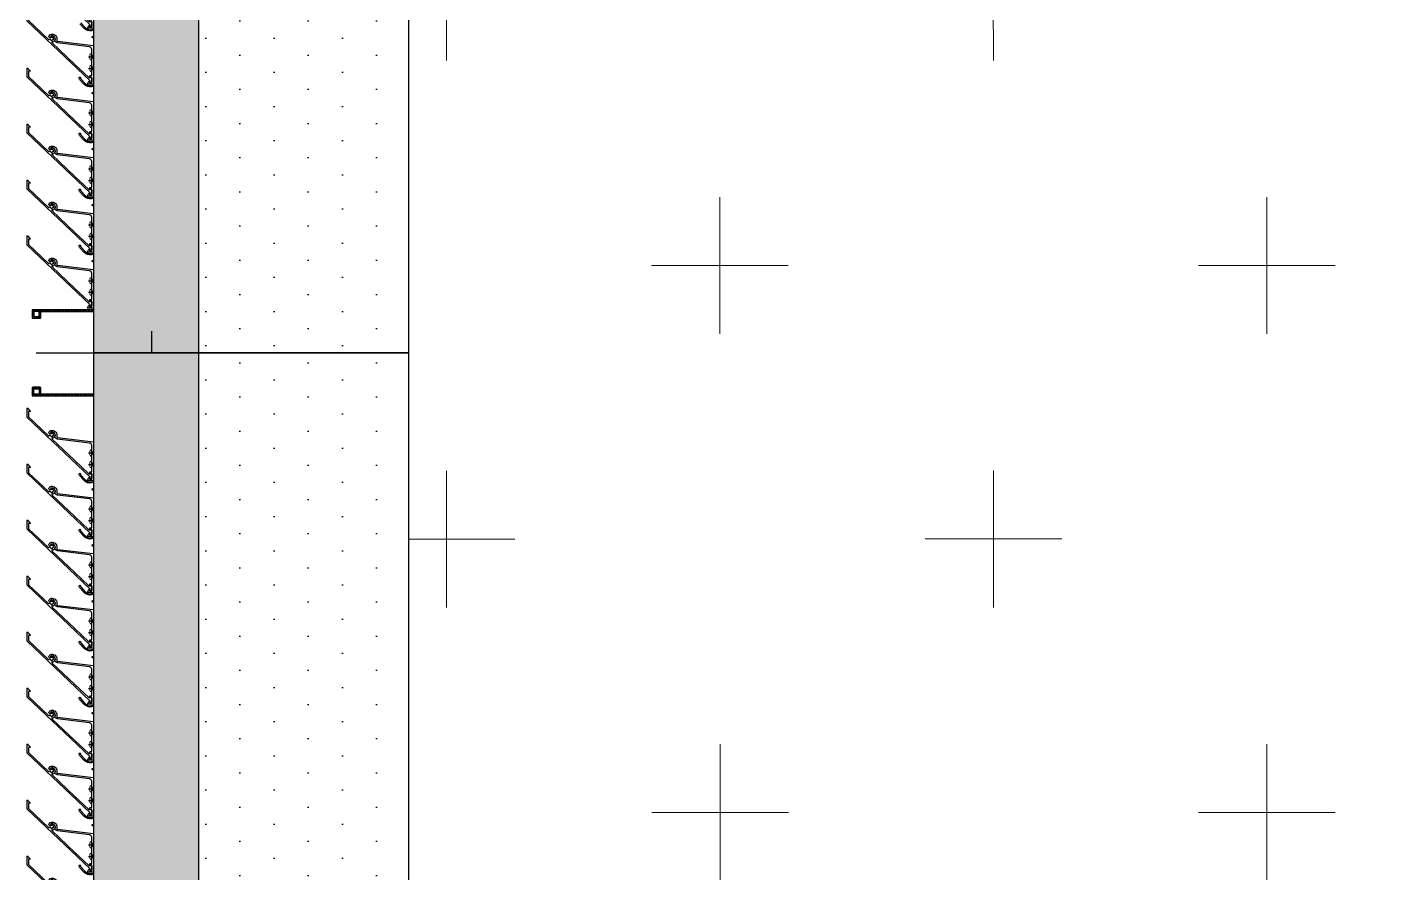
# Model space of a CAD drawing. Header units: millimetres. Extents: x 652937 to 1670132, y 1473552 to 2851037.
# Drawn here: x 708334 to 709916, y 1481101 to 1482083 of the extents above; entities that cross this region are included whole.
import ezdxf

# ---------------------------------------------------------------- set-up
doc = ezdxf.new("R2010")
doc.units = ezdxf.units.MM
doc.set_wipeout_variables(frame=1)
doc.linetypes.add('CENTER', pattern=[50.8, 31.75, -6.35, 6.35, -6.35])
doc.linetypes.add('HIDDEN', pattern=[0.375, 0.25, -0.125])
for name, color, linetype in [('010 - ASPG_ACCESSORIES_MAIN_COLOR_1', 7, 'Continuous'), ('010 - ASPG_EXTR_MAIN_COLOR_2', 7, 'Continuous'), ('010 - ASPG_FLASHING_HATCH_', 7, 'Continuous'), ('010 - ASPG_FLASHING_MAIN_COLOR_2', 7, 'Continuous'), ('010 - ASPG_FLASHING_MAIN_COLOR_4', 7, 'Continuous'), ('010 - ASPG_FLASHING_WIPEOUT_', 7, 'Continuous'), ('010 - ASPG_FLASING_WIPEOUT_', 7, 'Continuous'), ('010 - ASPG_FRAMING_CUT_COLOR_4', 7, 'Continuous'), ('010 - ASPG_FRAMING_HATCH_', 7, 'Continuous'), ('010 - ASPG_FRAMING_MAIN_COLOR_2', 7, 'Continuous'), ('010 - ASPG_FRAMING_SUB_COLOR_2', 7, 'Continuous'), ('010 - ASPG_FRAMING_WIPEOUT_', 7, 'Continuous'), ('BOLT & SCREW', 7, 'Continuous'), ('Center Line', 7, 'CENTER'), ('TEXT', 7, 'Continuous')]:
    doc.layers.add(name, color=color, linetype=linetype)
for name, color, linetype, plot in [('010 - ASPG_EXTR_DEF_SUB', 7, 'Continuous', False), ('010 - ASPG_FASTERN_DEF_SUB', 7, 'Continuous', False), ('010 - ASPG_FRAMING_DEF_SUB', 7, 'Continuous', False)]:
    doc.layers.add(name, color=color, linetype=linetype, plot=plot)
for name, color, linetype, lineweight in [('12-GRID', 7, 'CENTER', 13), ('A-FLOR-E', 7, 'Continuous', 9), ('A-WALL', 7, 'Continuous', 25), ('Part', 7, 'Continuous', 0), ('SCREW', 7, 'Continuous', 5)]:
    doc.layers.add(name, color=color, linetype=linetype, lineweight=lineweight)
pattern_1 = [(270, (1257419.24324, -520041.6224), (0.65495992507, -1.1344238721), [0.7562825814, -1.5125651628]), (30, (1257419.24324, -520041.6224), (0.65495992936, 1.1344238696), [0.7562825814, -1.5125651628]), (330, (1257419.24324, -520041.6224), (1.30991985442, -2.48e-09), [-1.5125651628, 0.7562825814])]
pattern_2 = [(315, (1257419.4929, -520021.6224), (1.3369313545, 1.3369313545), []), (45, (1257419.4929, -520021.6224), (-1.3369313545, 1.3369313545), [])]
pattern_3 = [(270, (1257419.4425, -520043.9224), (0.65495992507, -1.1344238721), [0.7562825814, -1.5125651628]), (30, (1257419.4425, -520043.9224), (0.65495992936, 1.1344238696), [0.7562825814, -1.5125651628]), (330, (1257419.4425, -520043.9224), (1.30991985442, -2.48e-09), [-1.5125651628, 0.7562825814])]
pattern_4 = [(315, (1257419.1929, -520023.9224), (1.3369313545, 1.3369313545), []), (45, (1257419.1929, -520023.9224), (-1.3369313545, 1.3369313545), [])]

# ---------------------------------------------------------------- blocks, each defined once
blk = doc.blocks.new('3')
at = {"layer": 'Part', "color": 7, "linetype": 'HIDDEN', "lineweight": 0, "ltscale": 5}
for p, q in [((-165.6441, 2.027), (-191.6367, 2.0276)), ((-165.6441, 1.482), (-191.6367, 1.4826))]:
    blk.add_line(p, q, dxfattribs=at)
at = {"layer": 'Part', "color": 7, "lineweight": 0}
blk.add_lwpolyline([(-165.6441, 2.067), (-191.6362, 2.0676), (-191.6362, 1.4426), (-165.6441, 1.442)], dxfattribs=at)
blk = doc.blocks.new('W-1-PP18-ST_ENT3_REV02_20260413-050421_PP18_ENT3_MAIN_PLAN')
at = {"layer": 'A-FLOR-E'}
h = blk.add_hatch(dxfattribs=at)
h.set_pattern_fill('CROSS', scale=50, angle=210.769)
h.set_pattern_definition([(90.0083, (9903.9, -26817.58), (-317.546, 317.454), [158.75, -476.25]), (180.0083, (9983.25, -26738.2), (-317.454, -317.546), [158.75, -476.25])])
h.paths.add_polyline_path([(10552.8, -11720.1), (10552.7, -10920), (11302.5, -10919.9), (11302.6, -11720)], flags=16)
h.paths.add_polyline_path([(18712.4, -10369.2), (18712.7, -10275.1), (20062.2, -10275), (20062.2, -7304.8), (20062.2, 1006.5), (8350.2, 1013.8), (8352.6, -15559), (13097.4, -15549.9), (13097.4, -10370)])
at = {"layer": 'TEXT'}
h = blk.add_hatch(dxfattribs=at)
h.set_pattern_fill('ANSI34', scale=21.831008, angle=305.769)
h.set_pattern_definition([(230.0083, (16484.82, -22407.65), (318.622, -267.277), []), (230.0083, (16387.17, -22416.2), (318.622, -267.277), []), (230.0083, (16289.52, -22424.77), (318.622, -267.277), []), (230.0083, (16191.87, -22433.32), (318.622, -267.277), [])])
h.paths.add_polyline_path([(8351.9, -15550.1), (8350.2, 1004.8), (20060.2, 1006.6), (20061.9, -15548.3)], flags=16)
h.paths.add_polyline_path([(8201.9, -15700.1), (8201.1, 1155.7), (20210.7, 1155.9), (20211.5, -15699.8)])
at = {"layer": 'A-WALL', "color": 7, "lineweight": 13}
blk.add_lwpolyline([(20062.2, 1006.5), (20062.2, -15549.9), (8352.6, -15549.9), (8350.2, 1004.8)], close=True, dxfattribs=at)
at = {"color": 7, "xscale": 200.000000000001, "yscale": 200.000000000001, "zscale": 200.000000000001, "rotation": 90}
blk.add_blockref('3', (8614.4, 23052.3), dxfattribs=at)
blk = doc.blocks.new('*U9351')
at = {"layer": '12-GRID', "color": 7, "linetype": 'CENTER'}
for p, q in [((0, -6.2), (0, 2.2)), ((-4.2, -2), (4.2, -2))]:
    blk.add_line(p, q, dxfattribs=at)
at = {"layer": 'BOLT & SCREW', "color": 7}
for p, q in [((-0.6, -1.8), (-1.8, -1.6)), ((-0.6, -2.2), (-1.8, -2.4)), ((-0.5, -1.8), (-0.9, -1.6)), ((-0.5, -2.2), (-0.9, -2.4)), ((-0.2, -1.4), (-0.4, -0.2)), ((-0.2, -1.5), (-0.4, -1.1)), ((-0.2, -2.5), (-0.4, -2.9)), ((-0.2, -2.6), (-0.4, -3.8)), ((0.2, -1.4), (0.4, -0.2)), ((0.2, -1.5), (0.4, -1.1)), ((0.4, -2.9), (0.2, -2.5)), ((0.2, -2.6), (0.4, -3.8)), ((0.5, -1.8), (0.9, -1.6)), ((0.5, -2.2), (0.9, -2.4)), ((0.6, -1.8), (1.8, -1.6)), ((0.6, -2.2), (1.8, -2.4))]:
    blk.add_line(p, q, dxfattribs=at)
for points in [[(-1.8, -1.6), (-0.9, -1.6, 0.414214), (-0.4, -1.1), (-0.4, -0.2), (0.4, -0.2), (0.4, -1.1, 0.414214), (0.9, -1.6), (1.8, -1.6), (1.8, -2.4), (0.9, -2.4, 0.414214), (0.4, -2.9), (0.4, -3.8), (-0.4, -3.8), (-0.4, -2.9, 0.414214), (-0.9, -2.4), (-1.8, -2.4)], [(0.2, -2.5, -0.414214), (0.5, -2.2), (0.6, -2.2), (0.6, -1.8), (0.5, -1.8, -0.414214), (0.2, -1.5), (0.2, -1.4), (-0.2, -1.4), (-0.2, -1.5, -0.414214), (-0.5, -1.8), (-0.6, -1.8), (-0.6, -2.2), (-0.5, -2.2, -0.414214), (-0.2, -2.5), (-0.2, -2.6), (0.2, -2.6)]]:
    blk.add_lwpolyline(points, format="xyb", close=True, dxfattribs=at)
blk.add_circle((0, -2), 3.5, dxfattribs=at)
blk = doc.blocks.new('000_ASPG_TYP_FILES_20260218-010703_FRAME_EXTR_')
at = {"layer": '010 - ASPG_FRAMING_HATCH_'}
h = blk.add_hatch(dxfattribs=at)
h.set_pattern_fill('ANSI32', scale=0.1, angle=180)
edge = h.paths.add_edge_path()
edge.add_line((2, 16), (2, 2))
edge.add_line((2, 2), (39.7, 2))
edge.add_arc((39.7, 1.7), 0.3, 0, 90, ccw=False)
edge.add_line((40, 1.7), (40, 0.3))
edge.add_arc((39.7, 0.3), 0.3, -90, 0, ccw=False)
edge.add_line((39.7, 0), (0.3, 0))
edge.add_arc((0.3, 0.3), 0.3, 180, 270, ccw=False)
edge.add_line((0, 0.3), (0, 17.7))
edge.add_arc((0.3, 17.7), 0.3, 90, 180, ccw=False)
edge.add_line((0.3, 18), (22.6, 18))
edge.add_arc((22.6, 18.5), 0.5, 270, 380.2095)
edge.add_arc((26.2, 19.8), 3.35, 182.0638, 200.2095, ccw=False)
edge.add_arc((23.6, 19.7), 0.76, 2.0638, 182.0638, ccw=False)
edge.add_arc((26.2, 19.8), 1.83, 182.0638, 447.9362)
edge.add_arc((26.3, 22.4), 0.76, 87.9362, 267.9362, ccw=False)
edge.add_arc((26.2, 19.8), 3.35, 69.7905, 87.9362, ccw=False)
edge.add_arc((27.5, 23.4), 0.5, 249.7905, 360)
edge.add_line((28, 23.4), (28, 26.7))
edge.add_line((28, 26.7), (28.5, 27.2))
edge.add_line((28.5, 27.2), (28, 27.7))
edge.add_line((28, 27.7), (28, 38.6))
edge.add_line((28, 38.6), (28.5, 39.1))
edge.add_line((28.5, 39.1), (28, 39.6))
edge.add_line((28, 39.6), (28, 42.9))
edge.add_arc((27.5, 42.9), 0.5, 0, 110.2095)
edge.add_arc((26.2, 46.5), 3.35, 272.0638, 290.2095, ccw=False)
edge.add_arc((26.3, 43.9), 0.76, 92.0638, 272.0638, ccw=False)
edge.add_arc((26.2, 46.5), 1.83, 272.0638, 537.9362)
edge.add_arc((23.6, 46.6), 0.76, 177.9362, 357.9362, ccw=False)
edge.add_arc((26.2, 46.5), 3.35, 159.7905, 177.9362, ccw=False)
edge.add_arc((22.6, 47.8), 0.5, 339.7905, 450)
edge.add_line((22.6, 48.3), (0.3, 48.3))
edge.add_arc((0.3, 48.6), 0.3, 180, 270, ccw=False)
edge.add_line((0, 48.6), (0, 60))
edge.add_arc((0.3, 60), 0.3, 90, 180, ccw=False)
edge.add_line((0.3, 60.3), (5, 60.3))
edge.add_line((5, 60.3), (5, 65))
edge.add_arc((5.3, 65), 0.3, 90, 180, ccw=False)
edge.add_line((5.3, 65.3), (30, 65.3))
edge.add_line((30, 65.3), (30, 63.6))
edge.add_arc((29.7, 63.6), 0.3, -90, 0, ccw=False)
edge.add_line((29.7, 63.3), (7.3, 63.3))
edge.add_arc((7.3, 63), 0.3, 90, 180)
edge.add_line((7, 63), (7, 58.3))
edge.add_line((7, 58.3), (2.3, 58.3))
edge.add_arc((2.3, 58), 0.3, 90, 180)
edge.add_line((2, 58), (2, 50.6))
edge.add_arc((2.3, 50.6), 0.3, 180, 270)
edge.add_line((2.3, 50.3), (29.7, 50.3))
edge.add_arc((29.7, 50), 0.3, 0, 90, ccw=False)
edge.add_line((30, 50), (30, 26.7))
edge.add_line((30, 26.7), (30, 16.3))
edge.add_arc((29.7, 16.3), 0.3, -90, 0, ccw=False)
edge.add_line((29.7, 16), (2, 16))
at = {"layer": '010 - ASPG_FRAMING_CUT_COLOR_4', "color": 7}
blk.add_lwpolyline([(2, 16), (2, 2), (39.7, 2, -0.414214), (40, 1.7), (40, 0.3, -0.414214), (39.7, 0), (0.3, 0, -0.414214), (0, 0.3), (0, 17.7, -0.414214), (0.3, 18), (22.6, 18, 0.52173), (23, 18.7, -0.079342), (22.8, 19.7, -1), (24.3, 19.8, 2.296346), (26.2, 21.7, -1), (26.3, 23.2, -0.079342), (27.3, 23, 0.52173), (28, 23.4), (28, 26.7), (28.5, 27.2), (28, 27.7), (28, 38.6), (28.5, 39.1), (28, 39.6), (28, 42.9, 0.52173), (27.3, 43.3, -0.079342), (26.3, 43.1, -1), (26.2, 44.6, 2.296346), (24.3, 46.5, -1), (22.8, 46.6, -0.079342), (23, 47.6, 0.52173), (22.6, 48.3), (0.3, 48.3, -0.414214), (0, 48.6), (0, 60, -0.414214), (0.3, 60.3), (5, 60.3), (5, 65, -0.414214), (5.3, 65.3), (30, 65.3), (30, 63.6, -0.414214), (29.7, 63.3), (7.3, 63.3, 0.414214), (7, 63), (7, 58.3), (2.3, 58.3, 0.414214), (2, 58), (2, 50.6, 0.414214), (2.3, 50.3), (29.7, 50.3, -0.414214), (30, 50), (30, 26.7), (30, 16.3, -0.414214), (29.7, 16)], format="xyb", close=True, dxfattribs=at)
at = {"color": 7}
for p in [(26.2, 48.5), (26.2, 21.8)]:
    blk.add_blockref('*U9351', p, dxfattribs=at)
blk = doc.blocks.new('*U9353')
at = {"layer": '010 - ASPG_FRAMING_HATCH_', "transparency": 33554585}
h = blk.add_hatch(dxfattribs=at)
h.set_pattern_fill('ANSI32', scale=0.25)
edge = h.paths.add_edge_path()
edge.add_line((2, -50), (2, -75))
edge.add_line((2, -75), (0, -75))
edge.add_line((0, -75), (0, -49))
edge.add_arc((1, -49), 1, 90, 180, ccw=False)
edge.add_line((1, -48), (63, -48))
edge.add_arc((63, -47), 1, 270, 360)
edge.add_line((64, -47), (64, 47))
edge.add_arc((63, 47), 1, 0, 90)
edge.add_line((63, 48), (1, 48))
edge.add_arc((1, 49), 1, 180, 270, ccw=False)
edge.add_line((0, 49), (0, 75))
edge.add_line((0, 75), (2, 75))
edge.add_line((2, 75), (2, 50))
edge.add_line((2, 50), (141, 50))
edge.add_line((141, 50), (141, 41))
edge.add_arc((140, 41), 1, 270, 360, ccw=False)
edge.add_line((140, 40), (132, 40))
edge.add_arc((132, 41), 1, 180, 270, ccw=False)
edge.add_line((131, 41), (131, 47))
edge.add_arc((130, 47), 1, 0, 90)
edge.add_line((130, 48), (67, 48))
edge.add_arc((67, 47), 1, 90, 180)
edge.add_line((66, 47), (66, -47))
edge.add_arc((67, -47), 1, 180, 270)
edge.add_line((67, -48), (130, -48))
edge.add_arc((130, -47), 1, 270, 360)
edge.add_line((131, -47), (131, -41))
edge.add_arc((132, -41), 1, 90, 180, ccw=False)
edge.add_line((132, -40), (140, -40))
edge.add_arc((140, -41), 1, 0, 90, ccw=False)
edge.add_line((141, -41), (141, -50))
edge.add_line((141, -50), (2, -50))
h.paths.add_polyline_path([(139, 48), (139, 42), (133, 42), (133, 48)], flags=16)
h.paths.add_polyline_path([(139, -48), (139, -42), (133, -42), (133, -48)], flags=16)
at = {"layer": '010 - ASPG_FRAMING_HATCH_'}
h = blk.add_hatch(dxfattribs=at)
h.set_pattern_fill('ANSI37', scale=0.595498, angle=-90)
h.set_pattern_definition(pattern_2)
edge = h.paths.add_edge_path()
edge.add_ellipse((57.8, 55), major_axis=(0, -5), ratio=0.644482, start_angle=0, end_angle=180)
edge.add_line((57.8, 60), (62, 60))
edge.add_arc((62, 60.3), 0.3, -90, 0)
edge.add_line((62.3, 60.3), (62.3, 61))
edge.add_line((62.3, 61), (61.8, 61.5))
edge.add_line((61.8, 61.5), (62.3, 62))
edge.add_line((62.3, 62), (61.8, 62.5))
edge.add_line((61.8, 62.5), (62.3, 63))
edge.add_line((62.3, 63), (61.8, 63.5))
edge.add_line((61.8, 63.5), (62.3, 64))
edge.add_line((62.3, 64), (62.3, 65))
edge.add_line((62.3, 65), (63.3, 65))
edge.add_line((63.3, 65), (63.8, 65.5))
edge.add_line((63.8, 65.5), (64.3, 65))
edge.add_line((64.3, 65), (64.8, 65.5))
edge.add_line((64.8, 65.5), (65.3, 65))
edge.add_line((65.3, 65), (65.8, 65.5))
edge.add_line((65.8, 65.5), (66.3, 65))
edge.add_line((66.3, 65), (67, 65))
edge.add_arc((67, 65.3), 0.3, -90, 0)
edge.add_line((67.3, 65.3), (67.3, 60))
edge.add_arc((77.2, 55), 11.1, 153.2037, 206.7963)
edge.add_line((67.3, 50), (57.8, 50))
h = blk.add_hatch(dxfattribs=at)
h.set_pattern_fill('ANSI37', scale=0.595498, angle=-90)
h.set_pattern_definition(pattern_4)
edge = h.paths.add_edge_path()
edge.add_ellipse((11.5, 55), major_axis=(0, -5), ratio=0.644482, start_angle=180, end_angle=360, ccw=False)
edge.add_line((11.5, 60), (2, 60))
edge.add_arc((-7.9, 55), 11.1, -26.7963, 26.7963, ccw=False)
edge.add_line((2, 50), (11.5, 50))
h = blk.add_hatch(dxfattribs=at)
h.set_pattern_fill('HONEY', scale=0.238199, angle=-90)
h.set_pattern_definition(pattern_3)
edge = h.paths.add_edge_path()
edge.add_ellipse((11.8, 55), major_axis=(0, -5), ratio=0.644482, start_angle=0, end_angle=360, ccw=False)
h = blk.add_hatch(dxfattribs=at)
h.set_pattern_fill('HONEY', scale=0.238199, angle=-90)
h.set_pattern_definition(pattern_1)
edge = h.paths.add_edge_path()
edge.add_ellipse((57.5, 55), major_axis=(0, -5), ratio=0.644482, start_angle=0, end_angle=360)
h = blk.add_hatch(dxfattribs=at)
h.set_pattern_fill('ANSI37', scale=0.595498, angle=-90)
h.set_pattern_definition(pattern_4)
edge = h.paths.add_edge_path()
edge.add_ellipse((11.5, -55), major_axis=(0, 5), ratio=0.644482, start_angle=0, end_angle=180)
edge.add_line((11.5, -60), (2, -60))
edge.add_arc((-7.9, -55), 11.1, 333.2037, 386.7963)
edge.add_line((2, -50), (11.5, -50))
h = blk.add_hatch(dxfattribs=at)
h.set_pattern_fill('HONEY', scale=0.238199, angle=-90)
h.set_pattern_definition(pattern_3)
edge = h.paths.add_edge_path()
edge.add_ellipse((11.8, -55), major_axis=(0, 5), ratio=0.644482, start_angle=0, end_angle=360)
h = blk.add_hatch(dxfattribs=at)
h.set_pattern_fill('HONEY', scale=0.238199, angle=-90)
h.set_pattern_definition(pattern_1)
edge = h.paths.add_edge_path()
edge.add_ellipse((57.5, -55), major_axis=(0, 5), ratio=0.644482, start_angle=0, end_angle=360, ccw=False)
h = blk.add_hatch(dxfattribs=at)
h.set_pattern_fill('ANSI37', scale=0.595498, angle=-90)
h.set_pattern_definition(pattern_2)
edge = h.paths.add_edge_path()
edge.add_ellipse((57.8, -55), major_axis=(0, 5), ratio=0.644482, start_angle=180, end_angle=360, ccw=False)
edge.add_line((57.8, -60), (62, -60))
edge.add_arc((62, -60.3), 0.3, 360, 450, ccw=False)
edge.add_line((62.3, -60.3), (62.3, -61))
edge.add_line((62.3, -61), (61.8, -61.5))
edge.add_line((61.8, -61.5), (62.3, -62))
edge.add_line((62.3, -62), (61.8, -62.5))
edge.add_line((61.8, -62.5), (62.3, -63))
edge.add_line((62.3, -63), (61.8, -63.5))
edge.add_line((61.8, -63.5), (62.3, -64))
edge.add_line((62.3, -64), (62.3, -65))
edge.add_line((62.3, -65), (63.3, -65))
edge.add_line((63.3, -65), (63.8, -65.5))
edge.add_line((63.8, -65.5), (64.3, -65))
edge.add_line((64.3, -65), (64.8, -65.5))
edge.add_line((64.8, -65.5), (65.3, -65))
edge.add_line((65.3, -65), (65.8, -65.5))
edge.add_line((65.8, -65.5), (66.3, -65))
edge.add_line((66.3, -65), (67, -65))
edge.add_arc((67, -65.3), 0.3, 360, 450, ccw=False)
edge.add_line((67.3, -65.3), (67.3, -60))
edge.add_arc((77.2, -55), 11.1, 153.2037, 206.7963, ccw=False)
edge.add_line((67.3, -50), (57.8, -50))
at = {"layer": '010 - ASPG_FASTERN_DEF_SUB', "color": 7}
blk.add_point((0, 0), dxfattribs=at)
at = {"layer": '010 - ASPG_FRAMING_CUT_COLOR_4', "color": 7}
blk.add_lwpolyline([(2, -50), (2, -75), (0, -75), (0, -49, -0.414214), (1, -48), (63, -48, 0.414214), (64, -47), (64, 47, 0.414214), (63, 48), (1, 48, -0.414214), (0, 49), (0, 75), (2, 75), (2, 50), (141, 50), (141, 41, -0.414214), (140, 40), (132, 40, -0.414214), (131, 41), (131, 47, 0.414214), (130, 48), (67, 48, 0.414214), (66, 47), (66, -47, 0.414214), (67, -48), (130, -48, 0.414214), (131, -47), (131, -41, -0.414214), (132, -40), (140, -40, -0.414214), (141, -41), (141, -50)], format="xyb", close=True, dxfattribs=at)
for points in [[(139, 48), (139, 42), (133, 42), (133, 48)], [(139, -48), (139, -42), (133, -42), (133, -48)]]:
    blk.add_lwpolyline(points, close=True, dxfattribs=at)
at = {"layer": '010 - ASPG_FRAMING_DEF_SUB', "color": 7, "transparency": 33554508}
blk.add_line((136.5, 0), (-4.5, 0), dxfattribs=at)
at = {"layer": '010 - ASPG_FRAMING_DEF_SUB', "color": 7, "transparency": 33554457}
for points in [[(54.3, 50), (67.3, 50), (67.3, 65.5), (54.3, 65.5)], [(2, 50), (15, 50), (15, 60), (2, 60)], [(2, -50), (15, -50), (15, -60), (2, -60)], [(54.3, -50), (67.3, -50), (67.3, -65.5), (54.3, -65.5)]]:
    blk.add_lwpolyline(points, close=True, dxfattribs=at)
at = {"layer": '010 - ASPG_FRAMING_SUB_COLOR_2', "color": 7}
for points in [[(57.5, 50), (67.3, 50, -0.238199), (67.3, 60), (67.3, 65.3, -0.414214), (67, 65), (66.3, 65), (65.8, 65.5), (65.3, 65), (64.8, 65.5), (64.3, 65), (63.8, 65.5), (63.3, 65), (62.3, 65), (62.3, 64), (61.8, 63.5), (62.3, 63), (61.8, 62.5), (62.3, 62), (61.8, 61.5), (62.3, 61), (62.3, 60.3, -0.414214), (62, 60), (57.5, 60)], [(11.8, 50), (2, 50, 0.238199), (2, 60), (11.8, 60)], [(11.8, -50), (2, -50, -0.238199), (2, -60), (11.8, -60)], [(57.5, -50), (67.3, -50, 0.238199), (67.3, -60), (67.3, -65.3, 0.414214), (67, -65), (66.3, -65), (65.8, -65.5), (65.3, -65), (64.8, -65.5), (64.3, -65), (63.8, -65.5), (63.3, -65), (62.3, -65), (62.3, -64), (61.8, -63.5), (62.3, -63), (61.8, -62.5), (62.3, -62), (61.8, -61.5), (62.3, -61), (62.3, -60.3, 0.414214), (62, -60), (57.5, -60)]]:
    blk.add_lwpolyline(points, format="xyb", dxfattribs=at)
at = {"layer": '010 - ASPG_FRAMING_SUB_COLOR_2', "color": 7, "extrusion": (0, 0, -1)}
for centre, major_axis in [((11.8, 55), (0, -5)), ((57.5, -55), (0, 5))]:
    blk.add_ellipse(centre, major_axis=major_axis, ratio=0.644482, dxfattribs=at)
at = {"layer": '010 - ASPG_FRAMING_SUB_COLOR_2', "color": 7}
for centre, major_axis in [((57.5, 55), (0, -5)), ((11.8, -55), (0, 5))]:
    blk.add_ellipse(centre, major_axis=major_axis, ratio=0.644482, dxfattribs=at)
blk = doc.blocks.new('PZG35-9D5')
at = {"layer": 'Center Line', "color": 7}
blk.add_line((0, 3.7), (0, -10.5), dxfattribs=at)
at = {"layer": 'SCREW', "color": 7}
for p, q in [((-1.4, 0), (-1.4, -1.1)), ((1.4, 0), (1.4, -0.6)), ((-1.9, -1.4), (1.9, -0.9)), ((-1.9, -1.4), (-1.4, -1.1)), ((-1.9, -1.4), (-1.4, -1.7)), ((-1.9, -2.7), (1.9, -2.2)), ((-1.9, -2.7), (-1.4, -2.4)), ((-1.9, -2.7), (-1.4, -3)), ((-1.9, -4), (-1.4, -3.7)), ((-1.9, -4), (-1, -3.9)), ((-1.9, -4), (-1.4, -4.3)), ((-1.4, -1.1), (1.4, -0.6)), ((-1.4, -1.7), (1.4, -1.2)), ((-1.4, -1.7), (-1.4, -2.4)), ((-1.4, -2.4), (1.4, -1.9)), ((-1.4, -3), (1.4, -2.5)), ((-1.4, -3), (-1.4, -3.7)), ((-1.4, -3.7), (-0.8, -3.6)), ((-1.4, -4.3), (-1.4, -8.1)), ((-1.4, -4.3), (-1.2, -4.3)), ((0, -9.5), (-1.4, -8.1)), ((0, -9.5), (1.4, -8.1)), ((0.6, -3.3), (1.4, -3.2)), ((0.7, -3.7), (1.9, -3.5)), ((0.7, -3.9), (1.4, -3.8)), ((0.7, -4.6), (1.4, -4.5)), ((0.7, -5), (1.9, -4.8)), ((0.7, -5.2), (1.4, -5.1)), ((1.9, -0.9), (1.4, -0.6)), ((1.9, -0.9), (1.4, -1.2)), ((1.4, -1.2), (1.4, -1.9)), ((1.9, -2.2), (1.4, -1.9)), ((1.9, -2.2), (1.4, -2.5)), ((1.4, -2.5), (1.4, -3.2)), ((1.9, -3.5), (1.4, -3.2)), ((1.9, -3.5), (1.4, -3.8)), ((1.4, -3.8), (1.4, -4.5)), ((1.9, -4.8), (1.4, -4.5)), ((1.9, -4.8), (1.4, -5.1)), ((1.4, -5.1), (1.4, -8.1))]:
    blk.add_line(p, q, dxfattribs=at)
blk.add_lwpolyline([(0, -9.5), (0.7, -5.2), (0.7, -3.6, 0.417657), (0.4, -3.3, 0.108102), (-0.8, -3.6), (-1.4, -4.7)], format="xyb", dxfattribs=at)
blk = doc.blocks.new('*U9352')
at = {"layer": 'SCREW', "color": 7}
blk.add_lwpolyline([(3, 1.8, 0.09906), (0.8, 2.5), (0.8, 2.3), (-0.8, 2.3), (-0.8, 2.5, 0.09906), (-3, 1.8, 0.266588), (-3.5, 1), (-3.5, 0.2, 0.414214), (-3.3, 0), (3.3, 0, 0.414214), (3.5, 0.2), (3.5, 1, 0.266588)], format="xyb", close=True, dxfattribs=at)
blk.add_blockref('PZG35-9D5', (0, 0), dxfattribs=at)
blk = doc.blocks.new('*U9355')
at = {"color": 7}
blk.add_point((0, 0), dxfattribs=at)
at = {"layer": '010 - ASPG_ACCESSORIES_MAIN_COLOR_1', "color": 7}
blk.add_lwpolyline([(-39.7, -0.6, 0.414214), (-40, -0.9), (-40, -7.4, 0.57735), (-39.7, -7.6), (-36.6, -5.8, 0.767327), (-36.8, -5.3), (-37.9, -5.3, -0.414214), (-38.2, -5), (-38.2, -2.8, -0.414214), (-38, -2.6), (-32.2, -2.6, -0.388879), (-32, -2.8), (-31.8, -4.3, 0.388879), (-31.3, -4.8), (-30.3, -4.8, 0.414214), (-30, -4.5), (-30, -2.9, -0.414214), (-29.7, -2.6), (0.4, -2.6, -0.378969), (3.4, -5.2), (8, -42.5, 0.446593), (11.6, -45.1, -0.489802), (16.1, -48.7), (16.1, -49.4, -0.18248), (15.8, -50, -0.267949), (15.3, -50.2, 1.122115), (15.1, -52.3, 0.405004), (18.1, -49.4), (18.1, -48.7, 0.489805), (11.2, -43.1, -0.446597), (9.9, -42.3), (4.9, -0.8, 0.364176), (4.6, -0.6)], format="xyb", close=True, dxfattribs=at)
at = {"layer": '010 - ASPG_EXTR_DEF_SUB', "color": 7}
for p in [(-40, -0.5), (43.4, -76.9), (43.4, -77.5)]:
    blk.add_point(p, dxfattribs=at)
at = {"layer": '010 - ASPG_EXTR_MAIN_COLOR_2', "color": 7}
blk.add_lwpolyline([(11.4, -48.2), (11.5, -47.4), (12.2, -47.6), (12.3, -46.8, -0.535538), (14.2, -49.2, 0.991572), (15.7, -49.6, 1.157025), (8.8, -48.8, -0.688558), (8.3, -49), (-17.1, -22.2), (-32.3, -6.1), (-32.3, -2.9, 0.414312), (-32.6, -2.6), (-37.5, -2.6, 0.414116), (-37.8, -2.9), (-37.8, -4.3, 0.414214), (-37.5, -4.6), (-36, -4.6, -0.205895), (-35.8, -4.7), (33.2, -77.5), (43.1, -77.5, 0.668179), (43.4, -77), (40.5, -74.2, 0.668179), (40, -74.4), (40, -76), (33.9, -76), (11.9, -52.8, -0.558354), (12.1, -52, 0.766275), (12, -50.4, -0.438583), (10.7, -48.1)], format="xyb", close=True, dxfattribs=at)
at = {"layer": 'SCREW', "color": 7, "rotation": 180}
for p in [(-21.6, -2.5), (-8.2, -2.5)]:
    blk.add_blockref('*U9352', p, dxfattribs=at)
blk = doc.blocks.new('*U6670')
at = {"color": 7}
blk.add_wipeout([(1440, 4), (60, 4), (60, 69.3), (1440, 69.3)], dxfattribs=at).dxf.layer = '010 - ASPG_FRAMING_WIPEOUT_'
blk.add_point((60, 69.5), dxfattribs=at)
at = {"layer": '010 - ASPG_FRAMING_MAIN_COLOR_2', "color": 7}
blk.add_lwpolyline([(1410, 69.3), (90, 69.3), (90, 6), (1410, 6)], close=True, dxfattribs=at)
at = {"layer": '010 - ASPG_FRAMING_SUB_COLOR_2', "color": 7}
for points in [[(1440, 4), (60, 4), (60, 69.3), (1440, 69.3)], [(60, 2), (60, 4), (1440, 4), (1440, 2)]]:
    blk.add_lwpolyline(points, close=True, dxfattribs=at)
at = {"color": 7, "xscale": -1, "rotation": 180}
for p in [(91.8, 69.3), (156.8, 69.3), (221.8, 69.3), (286.8, 69.3), (351.8, 69.3), (416.8, 69.3), (871.8, 69.3), (936.8, 69.3), (1001.8, 69.3), (1066.8, 69.3), (1131.8, 69.3), (1196.8, 69.3), (1261.8, 69.3), (1326.8, 69.3), (1391.8, 69.3)]:
    blk.add_blockref('*U9355', p, dxfattribs=at)
at = {"color": 7, "transparency": 33554559, "xscale": -1, "rotation": 270}
for p in [(0, 0), (1500, 0)]:
    blk.add_blockref('*U9353', p, dxfattribs=at)
at = {"color": 7}
blk.add_blockref('000_ASPG_TYP_FILES_20260218-010703_FRAME_EXTR_', (60, 4), dxfattribs=at)
at = {"color": 7, "xscale": -1}
blk.add_blockref('000_ASPG_TYP_FILES_20260218-010703_FRAME_EXTR_', (1440, 4), dxfattribs=at)
blk = doc.blocks.new('*U8554')
at = {"layer": '010 - ASPG_EXTR_DEF_SUB', "color": 7}
for p in [(0, 0), (65, 0), (130, 0), (195, 0), (260, 0), (780, 0), (845, 0), (910, 0), (975, 0), (1040, 0), (1105, 0), (1170, 0), (1235, 0)]:
    blk.add_point(p, dxfattribs=at)
at = {"layer": '010 - ASPG_EXTR_MAIN_COLOR_2', "color": 7}
for points in [[(30.8, 70.1, 0.433659), (30.5, 69.7), (30.8, 64, 0.082069), (30.9, 63.9, 0.720654), (32.3, 64, 0.079224), (32.3, 64.1), (32.1, 68.1, -0.433659), (32.5, 68.6), (40.9, 68.6, -0.607385), (41.4, 67.6, -0.045829), (22.8, 45.8, -0.560492), (22.3, 45.9, 0.31786), (19.2, 48.2, 0.953288), (19.1, 46.7, -2.423004), (17.3, 44.9, 0.952315), (15.7, 44.8, 0.300821), (17.9, 41.8, -0.560492), (18, 41.3, -0.019425), (8.6, 33.5, -0.552501), (8.1, 33.6, 0.344461), (5, 36.3, 0.952015), (4.9, 34.8, -2.423186), (3, 33, 0.952015), (1.5, 32.8, 0.2854), (3.5, 29.9, -0.553378), (3.6, 29.4, 0.030674), (-11.5, 15.1, 0.4171), (-10.9, 5.3, 0.935553), (-9.9, 6.4, -0.43441), (-10.2, 14.3, -0.014998), (-3.1, 21.5, -0.738349), (-0.1, 19.8, 0.004917), (-3.2, 4.8, 0.263611), (-0.1, -4.5), (5, -9.1, 0.125884), (6.3, -9.8, 0.044275), (7.1, -9.9, 1.107655), (7.1, -8.3, -0.215596), (6, -8), (0.9, -3.3, -0.263611), (-1.7, 4.5, -0.004855), (1.3, 19.3, 0.23396), (0.8, 22, -0.24081), (0.7, 24.9, -0.104157), (0.8, 25), (3, 26.9, -0.229021), (5.7, 26.9, -0.381721), (10.3, 9.1, 0.977382), (11.6, 8.4, 0.361105), (7.4, 27.5, -0.496126), (7.4, 30.7, 0.003188), (9.1, 31.9, -0.002827), (10.6, 33.1, 0.077048), (43.7, 68.4, -0.247674), (44, 68.6), (46, 68.6, -0.044131), (46.5, 68.5, -0.125846), (49, 67.2, -0.098851), (49.8, 66, -0.205828), (49.8, 61.2, -0.115116), (46.4, 57.2, 0.822373), (47.5, 56.1, 0.109185), (51.1, 60.6, 0.208323), (51.2, 66.6, 0.100528), (50, 68.3, 0.145116), (46.3, 70.1)], [(95.8, 70.1, 0.433659), (95.5, 69.7), (95.8, 64, 0.082069), (95.9, 63.9, 0.720654), (97.3, 64, 0.079224), (97.3, 64.1), (97.1, 68.1, -0.433659), (97.5, 68.6), (105.9, 68.6, -0.607385), (106.4, 67.6, -0.045829), (87.8, 45.8, -0.560492), (87.3, 45.9, 0.31786), (84.2, 48.2, 0.953288), (84.1, 46.7, -2.423004), (82.3, 44.9, 0.952315), (80.7, 44.8, 0.300821), (82.9, 41.8, -0.560492), (83, 41.3, -0.019425), (73.6, 33.5, -0.552501), (73.1, 33.6, 0.344461), (70, 36.3, 0.952015), (69.9, 34.8, -2.423186), (68, 33, 0.952015), (66.5, 32.8, 0.2854), (68.5, 29.9, -0.553378), (68.6, 29.4, 0.030674), (53.5, 15.1, 0.4171), (54.1, 5.3, 0.935553), (55.1, 6.4, -0.43441), (54.8, 14.3, -0.014998), (61.9, 21.5, -0.738349), (64.9, 19.8, 0.004917), (61.8, 4.8, 0.263611), (64.9, -4.5), (70, -9.1, 0.125884), (71.3, -9.8, 0.044275), (72.1, -9.9, 1.107655), (72.1, -8.3, -0.215596), (71, -8), (65.9, -3.3, -0.263611), (63.3, 4.5, -0.004855), (66.3, 19.3, 0.23396), (65.8, 22, -0.24081), (65.7, 24.9, -0.104157), (65.8, 25), (68, 26.9, -0.229021), (70.7, 26.9, -0.381721), (75.3, 9.1, 0.977382), (76.6, 8.4, 0.361105), (72.4, 27.5, -0.496126), (72.4, 30.7, 0.003188), (74.1, 31.9, -0.002827), (75.6, 33.1, 0.077048), (108.7, 68.4, -0.247674), (109, 68.6), (111, 68.6, -0.044131), (111.5, 68.5, -0.125846), (114, 67.2, -0.098851), (114.8, 66, -0.205828), (114.8, 61.2, -0.115116), (111.4, 57.2, 0.822373), (112.5, 56.1, 0.109185), (116.1, 60.6, 0.208323), (116.2, 66.6, 0.100528), (115, 68.3, 0.145116), (111.3, 70.1)], [(160.8, 70.1, 0.433659), (160.5, 69.7), (160.8, 64, 0.082069), (160.9, 63.9, 0.720654), (162.3, 64, 0.079224), (162.3, 64.1), (162.1, 68.1, -0.433659), (162.5, 68.6), (170.9, 68.6, -0.607385), (171.4, 67.6, -0.045829), (152.8, 45.8, -0.560492), (152.3, 45.9, 0.31786), (149.2, 48.2, 0.953288), (149.1, 46.7, -2.423004), (147.3, 44.9, 0.952315), (145.7, 44.8, 0.300821), (147.9, 41.8, -0.560492), (148, 41.3, -0.019425), (138.6, 33.5, -0.552501), (138.1, 33.6, 0.344461), (135, 36.3, 0.952015), (134.9, 34.8, -2.423186), (133, 33, 0.952015), (131.5, 32.8, 0.2854), (133.5, 29.9, -0.553378), (133.6, 29.4, 0.030674), (118.5, 15.1, 0.4171), (119.1, 5.3, 0.935553), (120.1, 6.4, -0.43441), (119.8, 14.3, -0.014998), (126.9, 21.5, -0.738349), (129.9, 19.8, 0.004917), (126.8, 4.8, 0.263611), (129.9, -4.5), (135, -9.1, 0.125884), (136.3, -9.8, 0.044275), (137.1, -9.9, 1.107655), (137.1, -8.3, -0.215596), (136, -8), (130.9, -3.3, -0.263611), (128.3, 4.5, -0.004855), (131.3, 19.3, 0.23396), (130.8, 22, -0.24081), (130.7, 24.9, -0.104157), (130.8, 25), (133, 26.9, -0.229021), (135.7, 26.9, -0.381721), (140.3, 9.1, 0.977382), (141.6, 8.4, 0.361105), (137.4, 27.5, -0.496126), (137.4, 30.7, 0.003188), (139.1, 31.9, -0.002827), (140.6, 33.1, 0.077048), (173.7, 68.4, -0.247674), (174, 68.6), (176, 68.6, -0.044131), (176.5, 68.5, -0.125846), (179, 67.2, -0.098851), (179.8, 66, -0.205828), (179.8, 61.2, -0.115116), (176.4, 57.2, 0.822373), (177.5, 56.1, 0.109185), (181.1, 60.6, 0.208323), (181.2, 66.6, 0.100528), (180, 68.3, 0.145116), (176.3, 70.1)], [(225.8, 70.1, 0.433659), (225.5, 69.7), (225.8, 64, 0.082069), (225.9, 63.9, 0.720654), (227.3, 64, 0.079224), (227.3, 64.1), (227.1, 68.1, -0.433659), (227.5, 68.6), (235.9, 68.6, -0.607385), (236.4, 67.6, -0.045829), (217.8, 45.8, -0.560492), (217.3, 45.9, 0.31786), (214.2, 48.2, 0.953288), (214.1, 46.7, -2.423004), (212.3, 44.9, 0.952315), (210.7, 44.8, 0.300821), (212.9, 41.8, -0.560492), (213, 41.3, -0.019425), (203.6, 33.5, -0.552501), (203.1, 33.6, 0.344461), (200, 36.3, 0.952015), (199.9, 34.8, -2.423186), (198, 33, 0.952015), (196.5, 32.8, 0.2854), (198.5, 29.9, -0.553378), (198.6, 29.4, 0.030674), (183.5, 15.1, 0.4171), (184.1, 5.3, 0.935553), (185.1, 6.4, -0.43441), (184.8, 14.3, -0.014998), (191.9, 21.5, -0.738349), (194.9, 19.8, 0.004917), (191.8, 4.8, 0.263611), (194.9, -4.5), (200, -9.1, 0.125884), (201.3, -9.8, 0.044275), (202.1, -9.9, 1.107655), (202.1, -8.3, -0.215596), (201, -8), (195.9, -3.3, -0.263611), (193.3, 4.5, -0.004855), (196.3, 19.3, 0.23396), (195.8, 22, -0.24081), (195.7, 24.9, -0.104157), (195.8, 25), (198, 26.9, -0.229021), (200.7, 26.9, -0.381721), (205.3, 9.1, 0.977382), (206.6, 8.4, 0.361105), (202.4, 27.5, -0.496126), (202.4, 30.7, 0.003188), (204.1, 31.9, -0.002827), (205.6, 33.1, 0.077048), (238.7, 68.4, -0.247674), (239, 68.6), (241, 68.6, -0.044131), (241.5, 68.5, -0.125846), (244, 67.2, -0.098851), (244.8, 66, -0.205828), (244.8, 61.2, -0.115116), (241.4, 57.2, 0.822373), (242.5, 56.1, 0.109185), (246.1, 60.6, 0.208323), (246.2, 66.6, 0.100528), (245, 68.3, 0.145116), (241.3, 70.1)], [(875.8, 70.1, 0.433659), (875.5, 69.7), (875.8, 64, 0.082069), (875.9, 63.9, 0.720654), (877.3, 64, 0.079224), (877.3, 64.1), (877.1, 68.1, -0.433659), (877.5, 68.6), (885.9, 68.6, -0.607385), (886.4, 67.6, -0.045829), (867.8, 45.8, -0.560492), (867.3, 45.9, 0.31786), (864.2, 48.2, 0.953288), (864.1, 46.7, -2.423004), (862.3, 44.9, 0.952315), (860.7, 44.8, 0.300821), (862.9, 41.8, -0.560492), (863, 41.3, -0.019425), (853.6, 33.5, -0.552501), (853.1, 33.6, 0.344461), (850, 36.3, 0.952015), (849.9, 34.8, -2.423186), (848, 33, 0.952015), (846.5, 32.8, 0.2854), (848.5, 29.9, -0.553378), (848.6, 29.4, 0.030674), (833.5, 15.1, 0.4171), (834.1, 5.3, 0.935553), (835.1, 6.4, -0.43441), (834.8, 14.3, -0.014998), (841.9, 21.5, -0.738349), (844.9, 19.8, 0.004917), (841.8, 4.8, 0.263611), (844.9, -4.5), (850, -9.1, 0.125884), (851.3, -9.8, 0.044275), (852.1, -9.9, 1.107655), (852.1, -8.3, -0.215596), (851, -8), (845.9, -3.3, -0.263611), (843.3, 4.5, -0.004855), (846.3, 19.3, 0.23396), (845.8, 22, -0.24081), (845.7, 24.9, -0.104157), (845.8, 25), (848, 26.9, -0.229021), (850.7, 26.9, -0.381721), (855.3, 9.1, 0.977382), (856.6, 8.4, 0.361105), (852.4, 27.5, -0.496126), (852.4, 30.7, 0.003188), (854.1, 31.9, -0.002827), (855.6, 33.1, 0.077048), (888.7, 68.4, -0.247674), (889, 68.6), (891, 68.6, -0.044131), (891.5, 68.5, -0.125846), (894, 67.2, -0.098851), (894.8, 66, -0.205828), (894.8, 61.2, -0.115116), (891.4, 57.2, 0.822373), (892.5, 56.1, 0.109185), (896.1, 60.6, 0.208323), (896.2, 66.6, 0.100528), (895, 68.3, 0.145116), (891.3, 70.1)], [(940.8, 70.1, 0.433659), (940.5, 69.7), (940.8, 64, 0.082069), (940.9, 63.9, 0.720654), (942.3, 64, 0.079224), (942.3, 64.1), (942.1, 68.1, -0.433659), (942.5, 68.6), (950.9, 68.6, -0.607385), (951.4, 67.6, -0.045829), (932.8, 45.8, -0.560492), (932.3, 45.9, 0.31786), (929.2, 48.2, 0.953288), (929.1, 46.7, -2.423004), (927.3, 44.9, 0.952315), (925.7, 44.8, 0.300821), (927.9, 41.8, -0.560492), (928, 41.3, -0.019425), (918.6, 33.5, -0.552501), (918.1, 33.6, 0.344461), (915, 36.3, 0.952015), (914.9, 34.8, -2.423186), (913, 33, 0.952015), (911.5, 32.8, 0.2854), (913.5, 29.9, -0.553378), (913.6, 29.4, 0.030674), (898.5, 15.1, 0.4171), (899.1, 5.3, 0.935553), (900.1, 6.4, -0.43441), (899.8, 14.3, -0.014998), (906.9, 21.5, -0.738349), (909.9, 19.8, 0.004917), (906.8, 4.8, 0.263611), (909.9, -4.5), (915, -9.1, 0.125884), (916.3, -9.8, 0.044275), (917.1, -9.9, 1.107655), (917.1, -8.3, -0.215596), (916, -8), (910.9, -3.3, -0.263611), (908.3, 4.5, -0.004855), (911.3, 19.3, 0.23396), (910.8, 22, -0.24081), (910.7, 24.9, -0.104157), (910.8, 25), (913, 26.9, -0.229021), (915.7, 26.9, -0.381721), (920.3, 9.1, 0.977382), (921.6, 8.4, 0.361105), (917.4, 27.5, -0.496126), (917.4, 30.7, 0.003188), (919.1, 31.9, -0.002827), (920.6, 33.1, 0.077048), (953.7, 68.4, -0.247674), (954, 68.6), (956, 68.6, -0.044131), (956.5, 68.5, -0.125846), (959, 67.2, -0.098851), (959.8, 66, -0.205828), (959.8, 61.2, -0.115116), (956.4, 57.2, 0.822373), (957.5, 56.1, 0.109185), (961.1, 60.6, 0.208323), (961.2, 66.6, 0.100528), (960, 68.3, 0.145116), (956.3, 70.1)], [(1005.8, 70.1, 0.433659), (1005.5, 69.7), (1005.8, 64, 0.082069), (1005.9, 63.9, 0.720654), (1007.3, 64, 0.079224), (1007.3, 64.1), (1007.1, 68.1, -0.433659), (1007.5, 68.6), (1015.9, 68.6, -0.607385), (1016.4, 67.6, -0.045829), (997.8, 45.8, -0.560492), (997.3, 45.9, 0.31786), (994.2, 48.2, 0.953288), (994.1, 46.7, -2.423004), (992.3, 44.9, 0.952315), (990.7, 44.8, 0.300821), (992.9, 41.8, -0.560492), (993, 41.3, -0.019425), (983.6, 33.5, -0.552501), (983.1, 33.6, 0.344461), (980, 36.3, 0.952015), (979.9, 34.8, -2.423186), (978, 33, 0.952015), (976.5, 32.8, 0.2854), (978.5, 29.9, -0.553378), (978.6, 29.4, 0.030674), (963.5, 15.1, 0.4171), (964.1, 5.3, 0.935553), (965.1, 6.4, -0.43441), (964.8, 14.3, -0.014998), (971.9, 21.5, -0.738349), (974.9, 19.8, 0.004917), (971.8, 4.8, 0.263611), (974.9, -4.5), (980, -9.1, 0.125884), (981.3, -9.8, 0.044275), (982.1, -9.9, 1.107655), (982.1, -8.3, -0.215596), (981, -8), (975.9, -3.3, -0.263611), (973.3, 4.5, -0.004855), (976.3, 19.3, 0.23396), (975.8, 22, -0.24081), (975.7, 24.9, -0.104157), (975.8, 25), (978, 26.9, -0.229021), (980.7, 26.9, -0.381721), (985.3, 9.1, 0.977382), (986.6, 8.4, 0.361105), (982.4, 27.5, -0.496126), (982.4, 30.7, 0.003188), (984.1, 31.9, -0.002827), (985.6, 33.1, 0.077048), (1018.7, 68.4, -0.247674), (1019, 68.6), (1021, 68.6, -0.044131), (1021.5, 68.5, -0.125846), (1024, 67.2, -0.098851), (1024.8, 66, -0.205828), (1024.8, 61.2, -0.115116), (1021.4, 57.2, 0.822373), (1022.5, 56.1, 0.109185), (1026.1, 60.6, 0.208323), (1026.2, 66.6, 0.100528), (1025, 68.3, 0.145116), (1021.3, 70.1)], [(1070.8, 70.1, 0.433659), (1070.5, 69.7), (1070.8, 64, 0.082069), (1070.9, 63.9, 0.720654), (1072.3, 64, 0.079224), (1072.3, 64.1), (1072.1, 68.1, -0.433659), (1072.5, 68.6), (1080.9, 68.6, -0.607385), (1081.4, 67.6, -0.045829), (1062.8, 45.8, -0.560492), (1062.3, 45.9, 0.31786), (1059.2, 48.2, 0.953288), (1059.1, 46.7, -2.423004), (1057.3, 44.9, 0.952315), (1055.7, 44.8, 0.300821), (1057.9, 41.8, -0.560492), (1058, 41.3, -0.019425), (1048.6, 33.5, -0.552501), (1048.1, 33.6, 0.344461), (1045, 36.3, 0.952015), (1044.9, 34.8, -2.423186), (1043, 33, 0.952015), (1041.5, 32.8, 0.2854), (1043.5, 29.9, -0.553378), (1043.6, 29.4, 0.030674), (1028.5, 15.1, 0.4171), (1029.1, 5.3, 0.935553), (1030.1, 6.4, -0.43441), (1029.8, 14.3, -0.014998), (1036.9, 21.5, -0.738349), (1039.9, 19.8, 0.004917), (1036.8, 4.8, 0.263611), (1039.9, -4.5), (1045, -9.1, 0.125884), (1046.3, -9.8, 0.044275), (1047.1, -9.9, 1.107655), (1047.1, -8.3, -0.215596), (1046, -8), (1040.9, -3.3, -0.263611), (1038.3, 4.5, -0.004855), (1041.3, 19.3, 0.23396), (1040.8, 22, -0.24081), (1040.7, 24.9, -0.104157), (1040.8, 25), (1043, 26.9, -0.229021), (1045.7, 26.9, -0.381721), (1050.3, 9.1, 0.977382), (1051.6, 8.4, 0.361105), (1047.4, 27.5, -0.496126), (1047.4, 30.7, 0.003188), (1049.1, 31.9, -0.002827), (1050.6, 33.1, 0.077048), (1083.7, 68.4, -0.247674), (1084, 68.6), (1086, 68.6, -0.044131), (1086.5, 68.5, -0.125846), (1089, 67.2, -0.098851), (1089.8, 66, -0.205828), (1089.8, 61.2, -0.115116), (1086.4, 57.2, 0.822373), (1087.5, 56.1, 0.109185), (1091.1, 60.6, 0.208323), (1091.2, 66.6, 0.100528), (1090, 68.3, 0.145116), (1086.3, 70.1)], [(1135.8, 70.1, 0.433659), (1135.5, 69.7), (1135.8, 64, 0.082069), (1135.9, 63.9, 0.720654), (1137.3, 64, 0.079224), (1137.3, 64.1), (1137.1, 68.1, -0.433659), (1137.5, 68.6), (1145.9, 68.6, -0.607385), (1146.4, 67.6, -0.045829), (1127.8, 45.8, -0.560492), (1127.3, 45.9, 0.31786), (1124.2, 48.2, 0.953288), (1124.1, 46.7, -2.423004), (1122.3, 44.9, 0.952315), (1120.7, 44.8, 0.300821), (1122.9, 41.8, -0.560492), (1123, 41.3, -0.019425), (1113.6, 33.5, -0.552501), (1113.1, 33.6, 0.344461), (1110, 36.3, 0.952015), (1109.9, 34.8, -2.423186), (1108, 33, 0.952015), (1106.5, 32.8, 0.2854), (1108.5, 29.9, -0.553378), (1108.6, 29.4, 0.030674), (1093.5, 15.1, 0.4171), (1094.1, 5.3, 0.935553), (1095.1, 6.4, -0.43441), (1094.8, 14.3, -0.014998), (1101.9, 21.5, -0.738349), (1104.9, 19.8, 0.004917), (1101.8, 4.8, 0.263611), (1104.9, -4.5), (1110, -9.1, 0.125884), (1111.3, -9.8, 0.044275), (1112.1, -9.9, 1.107655), (1112.1, -8.3, -0.215596), (1111, -8), (1105.9, -3.3, -0.263611), (1103.3, 4.5, -0.004855), (1106.3, 19.3, 0.23396), (1105.8, 22, -0.24081), (1105.7, 24.9, -0.104157), (1105.8, 25), (1108, 26.9, -0.229021), (1110.7, 26.9, -0.381721), (1115.3, 9.1, 0.977382), (1116.6, 8.4, 0.361105), (1112.4, 27.5, -0.496126), (1112.4, 30.7, 0.003188), (1114.1, 31.9, -0.002827), (1115.6, 33.1, 0.077048), (1148.7, 68.4, -0.247674), (1149, 68.6), (1151, 68.6, -0.044131), (1151.5, 68.5, -0.125846), (1154, 67.2, -0.098851), (1154.8, 66, -0.205828), (1154.8, 61.2, -0.115116), (1151.4, 57.2, 0.822373), (1152.5, 56.1, 0.109185), (1156.1, 60.6, 0.208323), (1156.2, 66.6, 0.100528), (1155, 68.3, 0.145116), (1151.3, 70.1)], [(1200.8, 70.1, 0.433659), (1200.5, 69.7), (1200.8, 64, 0.082069), (1200.9, 63.9, 0.720654), (1202.3, 64, 0.079224), (1202.3, 64.1), (1202.1, 68.1, -0.433659), (1202.5, 68.6), (1210.9, 68.6, -0.607385), (1211.4, 67.6, -0.045829), (1192.8, 45.8, -0.560492), (1192.3, 45.9, 0.31786), (1189.2, 48.2, 0.953288), (1189.1, 46.7, -2.423004), (1187.3, 44.9, 0.952315), (1185.7, 44.8, 0.300821), (1187.9, 41.8, -0.560492), (1188, 41.3, -0.019425), (1178.6, 33.5, -0.552501), (1178.1, 33.6, 0.344461), (1175, 36.3, 0.952015), (1174.9, 34.8, -2.423186), (1173, 33, 0.952015), (1171.5, 32.8, 0.2854), (1173.5, 29.9, -0.553378), (1173.6, 29.4, 0.030674), (1158.5, 15.1, 0.4171), (1159.1, 5.3, 0.935553), (1160.1, 6.4, -0.43441), (1159.8, 14.3, -0.014998), (1166.9, 21.5, -0.738349), (1169.9, 19.8, 0.004917), (1166.8, 4.8, 0.263611), (1169.9, -4.5), (1175, -9.1, 0.125884), (1176.3, -9.8, 0.044275), (1177.1, -9.9, 1.107655), (1177.1, -8.3, -0.215596), (1176, -8), (1170.9, -3.3, -0.263611), (1168.3, 4.5, -0.004855), (1171.3, 19.3, 0.23396), (1170.8, 22, -0.24081), (1170.7, 24.9, -0.104157), (1170.8, 25), (1173, 26.9, -0.229021), (1175.7, 26.9, -0.381721), (1180.3, 9.1, 0.977382), (1181.6, 8.4, 0.361105), (1177.4, 27.5, -0.496126), (1177.4, 30.7, 0.003188), (1179.1, 31.9, -0.002827), (1180.6, 33.1, 0.077048), (1213.7, 68.4, -0.247674), (1214, 68.6), (1216, 68.6, -0.044131), (1216.5, 68.5, -0.125846), (1219, 67.2, -0.098851), (1219.8, 66, -0.205828), (1219.8, 61.2, -0.115116), (1216.4, 57.2, 0.822373), (1217.5, 56.1, 0.109185), (1221.1, 60.6, 0.208323), (1221.2, 66.6, 0.100528), (1220, 68.3, 0.145116), (1216.3, 70.1)], [(1265.8, 70.1, 0.433659), (1265.5, 69.7), (1265.8, 64, 0.082069), (1265.9, 63.9, 0.720654), (1267.3, 64, 0.079224), (1267.3, 64.1), (1267.1, 68.1, -0.433659), (1267.5, 68.6), (1275.9, 68.6, -0.607385), (1276.4, 67.6, -0.045829), (1257.8, 45.8, -0.560492), (1257.3, 45.9, 0.31786), (1254.2, 48.2, 0.953288), (1254.1, 46.7, -2.423004), (1252.3, 44.9, 0.952315), (1250.7, 44.8, 0.300821), (1252.9, 41.8, -0.560492), (1253, 41.3, -0.019425), (1243.6, 33.5, -0.552501), (1243.1, 33.6, 0.344461), (1240, 36.3, 0.952015), (1239.9, 34.8, -2.423186), (1238, 33, 0.952015), (1236.5, 32.8, 0.2854), (1238.5, 29.9, -0.553378), (1238.6, 29.4, 0.030674), (1223.5, 15.1, 0.4171), (1224.1, 5.3, 0.935553), (1225.1, 6.4, -0.43441), (1224.8, 14.3, -0.014998), (1231.9, 21.5, -0.738349), (1234.9, 19.8, 0.004917), (1231.8, 4.8, 0.263611), (1234.9, -4.5), (1240, -9.1, 0.125884), (1241.3, -9.8, 0.044275), (1242.1, -9.9, 1.107655), (1242.1, -8.3, -0.215596), (1241, -8), (1235.9, -3.3, -0.263611), (1233.3, 4.5, -0.004855), (1236.3, 19.3, 0.23396), (1235.8, 22, -0.24081), (1235.7, 24.9, -0.104157), (1235.8, 25), (1238, 26.9, -0.229021), (1240.7, 26.9, -0.381721), (1245.3, 9.1, 0.977382), (1246.6, 8.4, 0.361105), (1242.4, 27.5, -0.496126), (1242.4, 30.7, 0.003188), (1244.1, 31.9, -0.002827), (1245.6, 33.1, 0.077048), (1278.7, 68.4, -0.247674), (1279, 68.6), (1281, 68.6, -0.044131), (1281.5, 68.5, -0.125846), (1284, 67.2, -0.098851), (1284.8, 66, -0.205828), (1284.8, 61.2, -0.115116), (1281.4, 57.2, 0.822373), (1282.5, 56.1, 0.109185), (1286.1, 60.6, 0.208323), (1286.2, 66.6, 0.100528), (1285, 68.3, 0.145116), (1281.3, 70.1)]]:
    blk.add_lwpolyline(points, format="xyb", close=True, dxfattribs=at)
for points in [[(263.6, 29.4, 0.030674), (248.5, 15.1, 0.4171), (249.1, 5.3, 0.935553), (250.1, 6.4, -0.43441), (249.8, 14.3, -0.014998), (256.9, 21.5, -0.738349), (259.9, 19.8, 0.004917), (256.8, 4.8, 0.263611), (259.9, -4.5), (265, -9.1, 0.125884)], [(266, -8), (260.9, -3.3, -0.263611), (258.3, 4.5, -0.004855), (261.3, 19.3, 0.23396), (260.8, 22, -0.24081), (260.7, 24.9, -0.104157), (260.8, 25), (263, 26.9, -0.229021)], [(776.9, 21.5, -0.738349), (779.9, 19.8, 0.004917), (776.8, 4.8, 0.263611), (779.9, -4.5), (785, -9.1, 0.125884), (786.3, -9.8, 0.044275), (787.1, -9.9, 1.107655), (787.1, -8.3, -0.215596), (786, -8), (780.9, -3.3, -0.263611), (778.3, 4.5, -0.004855), (781.3, 19.3, 0.23396), (780.8, 22, -0.24081), (780.7, 24.9, -0.104157), (780.8, 25), (783, 26.9, -0.229021), (785.7, 26.9, -0.381721), (790.3, 9.1, 0.977382), (791.6, 8.4, 0.361105), (787.4, 27.5, -0.496126), (787.4, 30.7, 0.003188), (789.1, 31.9, -0.002827), (790.6, 33.1, 0.077048), (823.7, 68.4, -0.247674), (824, 68.6), (826, 68.6, -0.044131), (826.5, 68.5, -0.125846), (829, 67.2, -0.098851), (829.8, 66, -0.205828), (829.8, 61.2, -0.115116), (826.4, 57.2, 0.822373), (827.5, 56.1, 0.109185), (831.1, 60.6, 0.208323), (831.2, 66.6, 0.100528), (830, 68.3, 0.145116), (826.3, 70.1), (810.8, 70.1, 0.433659), (810.5, 69.7), (810.8, 64, 0.082069), (810.9, 63.9, 0.720654), (812.3, 64, 0.079224), (812.3, 64.1), (812.1, 68.1, -0.433659), (812.5, 68.6), (820.9, 68.6, -0.607385), (821.4, 67.6, -0.045829), (802.8, 45.8, -0.560492), (802.3, 45.9, 0.31786), (799.2, 48.2, 0.953288), (799.1, 46.7, -2.423004), (797.3, 44.9, 0.952315), (795.7, 44.8, 0.300821), (797.9, 41.8, -0.560492), (798, 41.3, -0.019425), (788.6, 33.5, -0.552501), (788.1, 33.6, 0.344461), (785, 36.3, 0.952015), (784.9, 34.8, -2.423186), (783, 33, 0.952015), (781.5, 32.8, 0.2854), (783.5, 29.9, -0.553378), (783.6, 29.4, 0.030674), (768.5, 15.1, 0.4171)]]:
    blk.add_lwpolyline(points, format="xyb", dxfattribs=at)
at = {"color": 7, "rotation": 179.999999999989}
for p in [(19.1, 42.9), (84.1, 42.9), (149.1, 42.9), (214.1, 42.9), (799.1, 42.9), (864.1, 42.9), (929.1, 42.9), (994.1, 42.9), (1059.1, 42.9), (1124.1, 42.9), (1189.1, 42.9), (1254.1, 42.9), (4.9, 30.9), (69.9, 30.9), (134.9, 30.9), (199.9, 30.9), (264.9, 30.9), (784.9, 30.9), (849.9, 30.9), (914.9, 30.9), (979.9, 30.9), (1044.9, 30.9), (1109.9, 30.9), (1174.9, 30.9), (1239.9, 30.9)]:
    blk.add_blockref('*U9351', p, dxfattribs=at)
blk = doc.blocks.new('W-1-PP18-ST_ENT3_REV02_20260413-054934_PP18_ENT3_ASPG_MAIN_PL')
at = {"color": 7, "rotation": 90}
blk.add_blockref('*U6670', (8153, -10948), dxfattribs=at)
at = {"color": 7, "xscale": -1, "rotation": 270}
blk.add_blockref('*U8554', (8076.3, -10831), dxfattribs=at)
at = {"color": 7, "rotation": 90}
blk.add_blockref('*U6670', (8153, -12448), dxfattribs=at)
at = {"color": 7, "xscale": -1, "rotation": 270}
blk.add_blockref('*U8554', (8076.3, -12331), dxfattribs=at)
blk = doc.blocks.new('*U9052')
at = {"color": 7}
blk.add_wipeout([(0, -52), (3000, -52), (3000, -296), (0, -296)], dxfattribs=at).dxf.layer = '010 - ASPG_FLASHING_WIPEOUT_'
at = {"layer": '010 - ASPG_FLASHING_HATCH_'}
h = blk.add_hatch(dxfattribs=at)
h.set_pattern_fill('DOTS', scale=0.5)
h.set_pattern_definition([(0, (0, 0), (19.84375, 39.6875), [0, -39.6875])])
h.paths.add_polyline_path([(0, -52), (3000, -52), (3000, -296), (0, -296)])
at = {"layer": '010 - ASPG_FLASHING_MAIN_COLOR_2', "color": 7}
blk.add_lwpolyline([(0, -52), (3000, -52), (3000, -296), (0, -296)], close=True, dxfattribs=at)
at = {"color": 7}
blk.add_wipeout([(0, 69.3), (3000, 69.3), (3000, -52), (0, -52)], dxfattribs=at).dxf.layer = '010 - ASPG_FLASING_WIPEOUT_'
at = {"layer": '010 - ASPG_FLASHING_HATCH_'}
h = blk.add_hatch(dxfattribs=at)
h.set_pattern_fill('DOTS', scale=0.1)
h.set_pattern_definition([(0, (0, 0), (3.96875, 7.9375), [0, -7.9375])])
h.paths.add_polyline_path([(0, 69.3), (3000, 69.3), (3000, -52), (0, -52)])
at = {"layer": '010 - ASPG_FLASHING_MAIN_COLOR_4', "color": 7}
blk.add_lwpolyline([(0, 69.3), (3000, 69.3), (3000, -52), (0, -52)], close=True, dxfattribs=at)
at = {"layer": 'Defpoints', "color": 7}
blk.add_line((0, 2), (25, 2), dxfattribs=at)
blk.add_line((0, 2), (25, 2), dxfattribs=at)
blk = doc.blocks.new('W-1-PP18-ST_ENT3_REV02_20260618-221618_LOPF_FLASHING')
at = {"color": 7, "rotation": 90}
blk.add_blockref('*U9052', (8286.5, -13898.8), dxfattribs=at)
blk.add_blockref('*U9052', (8286.5, -10898.8), dxfattribs=at)

msp = doc.modelspace()

# ---------------------------------------------------------------- block references
at = {"color": 7}
msp.add_blockref('W-1-PP18-ST_ENT3_REV02_20260413-050421_PP18_ENT3_MAIN_PLAN', (700327.4222, 1492652.7123), dxfattribs=at)

# ---------------------------------------------------------------- next in the draw order: block references
msp.add_blockref('W-1-PP18-ST_ENT3_REV02_20260413-054934_PP18_ENT3_ASPG_MAIN_PL', (700327.4222, 1492652.7123), dxfattribs=at)

# ---------------------------------------------------------------- next in the draw order: block references
msp.add_blockref('W-1-PP18-ST_ENT3_REV02_20260618-221618_LOPF_FLASHING', (700193.9006, 1492603.5552), dxfattribs=at)

doc.saveas('drawing.dxf')
